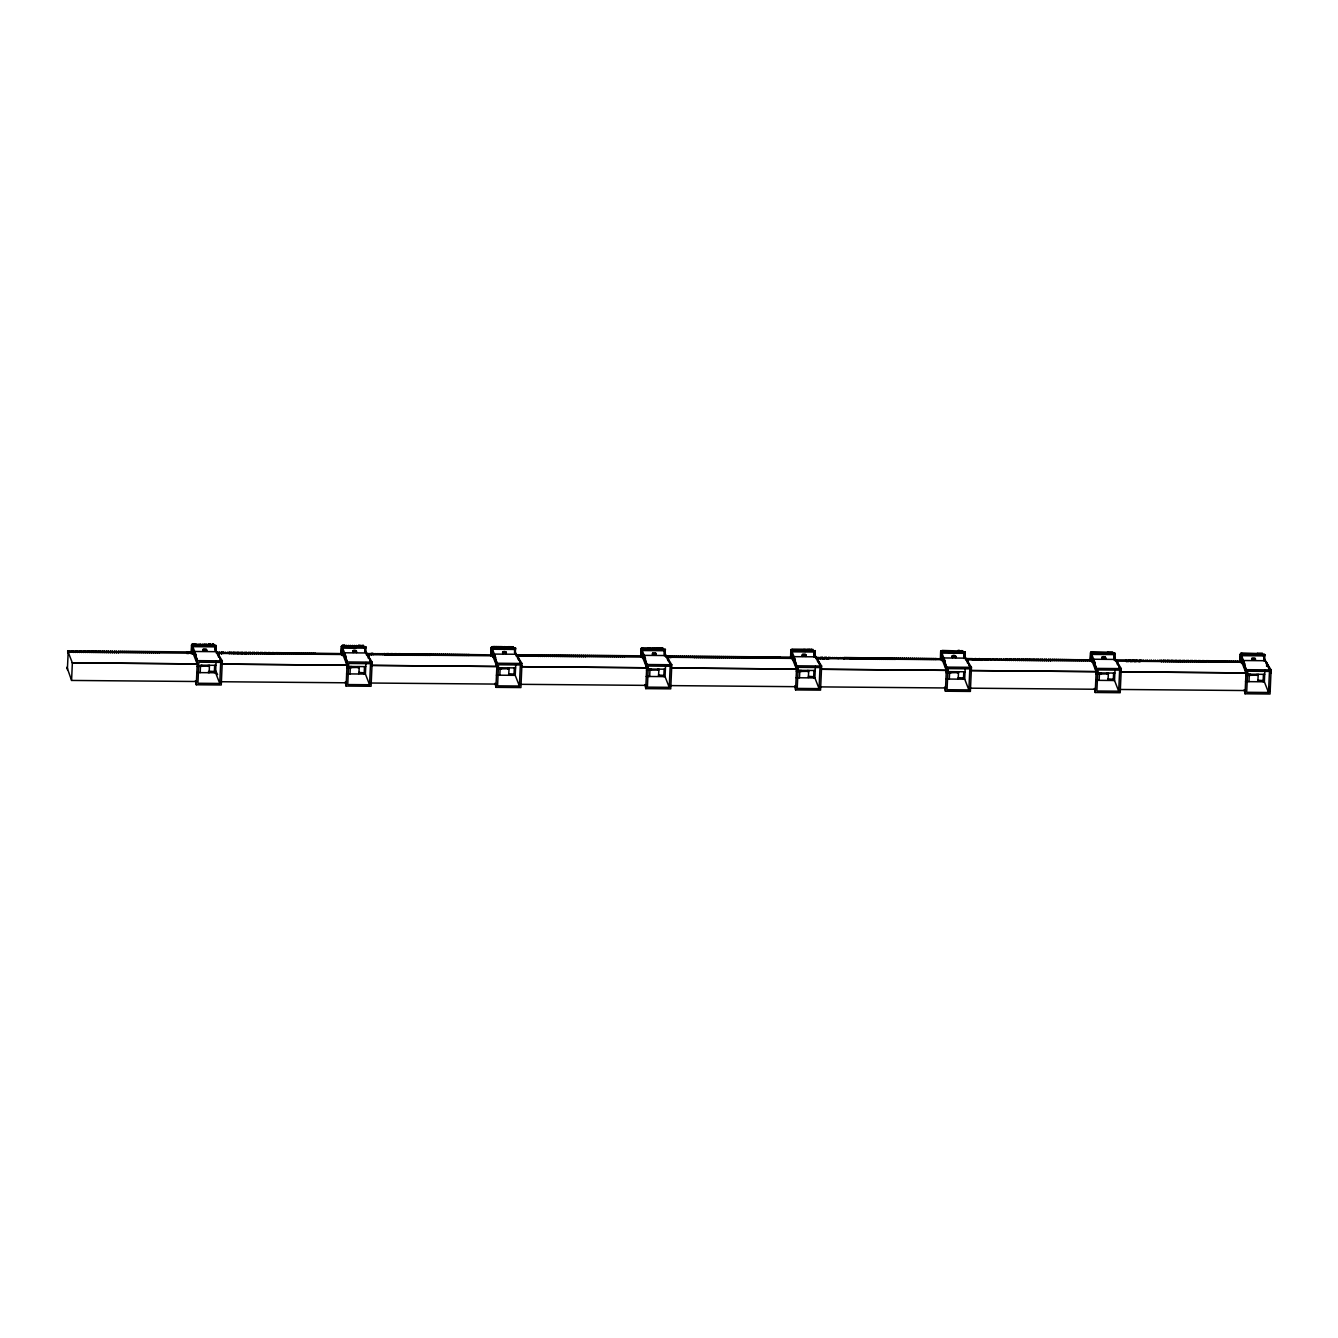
<?xml version="1.0" encoding="UTF-8"?>
<svg xmlns="http://www.w3.org/2000/svg" width="1338" height="1338" viewBox="0 0 1338 1338"><rect width="100%" height="100%" fill="white"/><g stroke="black" fill="none" stroke-linecap="round" stroke-linejoin="round"><path stroke-width="1.5" d="M963.477 679.186L963.511 677.998L958.209 677.613M68.104 653.312L67.669 650.853L69.76 651.221L69.71 652.426L67.736 651.021M67.385 669.686L68.171 652.091M69.626 650.87L69.71 652.426M71.583 650.887C70.345 654.215 73.824 648.027 73.607 652.459M196.435 681.51L71.583 680.44L72.352 662.845L67.669 650.853M73.473 652.108L73.523 650.904M75.43 652.124L75.48 650.92L77.437 650.937L77.52 652.492M75.564 652.476L75.48 650.92M77.37 652.141L77.437 650.937M79.327 652.158L79.377 650.954L81.334 650.97L81.417 652.526M79.46 652.509L79.377 650.954M81.284 652.175L81.334 650.97M83.224 652.191L83.29 650.987L85.231 651.004L85.314 652.559M83.374 652.543L83.29 650.987M85.18 652.208L85.231 651.004M87.137 652.225L87.187 651.021L89.144 651.037L89.228 652.593M87.271 652.576L87.187 651.021M89.077 652.242L89.144 651.037M91.034 652.258L91.084 651.054L93.041 651.071L93.125 652.643M91.168 652.626L91.084 651.054M92.991 652.275L93.041 651.071M94.931 652.292L94.998 651.088L96.938 651.104L97.022 652.676M95.082 652.66L94.998 651.088M96.888 652.308L96.938 651.104M98.845 652.325L98.895 651.121L100.852 651.138L100.935 652.71M98.979 652.693L98.895 651.121M100.785 652.342L100.852 651.138M102.742 652.359L102.792 651.154L104.749 651.171L104.832 652.743M102.875 652.727L102.792 651.154M104.699 652.375L104.749 651.171M106.639 652.392L106.689 651.188L108.646 651.205L108.729 652.777M106.789 652.76L106.689 651.188M108.595 652.426L108.646 651.205M110.552 652.442L110.602 651.221L112.543 651.255L112.643 652.81M110.686 652.793L110.602 651.221M112.492 652.459L112.543 651.255M114.449 652.476L114.499 651.271L116.456 651.288L116.54 652.844M114.583 652.827L114.499 651.271M116.406 652.492L116.456 651.288M118.346 652.509L118.396 651.305L190.598 651.941L190.682 653.513L194.211 653.546L194.261 652.342L190.732 652.308M118.497 652.86L118.396 651.305M120.303 652.526L120.353 651.322M122.26 652.543L122.31 651.338M124.2 652.559L124.25 651.355M126.157 652.576L126.207 651.372M128.113 652.593L128.164 651.389M130.054 652.61L130.104 651.405M132.01 652.626L132.061 651.422M133.967 652.643L134.017 651.439M135.907 652.66L135.958 651.455M137.864 652.676L137.914 651.472M139.821 652.693L139.871 651.489M141.761 652.71L141.811 651.506M143.718 652.727L143.768 651.522M145.658 652.743L145.725 651.539M147.615 652.76L147.665 651.556M149.572 652.777L149.622 651.573M151.512 652.81L151.579 651.589M153.469 652.827L153.519 651.606M155.425 652.844L155.476 651.639M157.366 652.86L157.432 651.656M159.322 652.877L159.373 651.673M188.641 651.924L188.725 653.496L186.785 653.479L186.701 651.907M191.267 653.279L191.501 645.167L215.819 645.401L215.702 650.92M194.963 643.996C194.863 647.542 195.9 642.273 193.007 643.979L193.09 645.552L193.157 644.347L191.886 644.331L191.535 652.325M191.836 651.857L192.103 645.485M191.903 652.894L192.154 647.14M192.254 653.78L192.622 645.518M192.455 654.315L192.856 645.451M72.352 662.845L197.204 663.916L194.679 651.489L216.505 651.69L222.325 660.872L221.255 684.989L196.285 684.772L195.448 680.691M196.92 644.013C195.766 645.083 200.182 645.117 198.86 644.03M196.285 684.772L197.355 660.654L194.679 651.489M200.817 644.063C199.663 645.117 204.078 645.15 202.757 644.08M200.198 672.629L200.516 665.187L215.92 665.337M201.72 666.408L201.77 665.203M203.092 649.298L203.343 651.271C201.068 647.993 208.092 648.144 206.57 651.288L206.32 649.331M204.714 644.096C203.476 647.425 206.972 641.236 206.754 645.669M206.805 644.464L208.761 644.481L208.711 645.685L208.611 644.13C211.504 642.424 210.451 647.709 210.551 644.147M208.176 666.475L208.226 665.27M209.481 665.27L209.146 672.713L207.908 672.362M212.324 644.163C212.625 647.542 211.555 643.143 213.578 644.163L214.063 645.418M213.495 646.037L213.578 644.163M214.866 650.268L215.167 645.986M214.665 665.321L214.331 672.746L214.381 671.542L209.079 671.158M215.619 650.151L215.819 645.401M219.75 683.45L220.686 662.377L198.86 662.193L197.924 683.266L219.75 683.45L215.585 672.763L216.087 661.189M216.505 651.69L216.438 653.379L344.435 654.516L347.027 665.203L222.175 664.133L217.492 652.141L219.583 652.509L219.532 653.713L217.576 652.308M217.492 652.141L217.442 653.345L219.532 653.713M219.399 653.362L219.449 652.158M221.406 652.175L221.489 653.73L221.406 652.175C224.282 650.452 223.245 655.737 223.346 652.191M225.302 652.208C224.165 653.262 228.581 653.295 227.259 652.225M229.149 653.446L229.199 652.242L231.156 652.258L231.24 653.814M229.3 653.797L229.199 652.242M231.106 653.462L231.156 652.258M233.113 652.275L233.063 653.479L235.003 653.496L235.053 652.292L233.113 652.275L233.197 653.83M235.154 653.847L235.053 652.292M237.01 652.308L236.96 653.513L238.917 653.529L238.967 652.325L237.01 652.308L237.094 653.881M239.05 653.897L238.967 652.325M240.907 652.342L240.857 653.546L242.814 653.563L242.864 652.359L240.907 652.342L241.007 653.914M242.947 653.931L242.864 652.359M244.821 652.375L244.77 653.58L246.71 653.596L246.761 652.392L244.821 652.375L244.904 653.947M246.861 653.964L246.761 652.392M248.667 653.613L248.717 652.409L250.674 652.426L250.758 653.998M248.801 653.981L248.717 652.409M250.624 653.63L250.674 652.426M252.564 653.646L252.614 652.442L254.571 652.459L254.655 654.031M252.715 654.014L252.614 652.442M254.521 653.68L254.571 652.459M256.461 653.697L256.528 652.492L258.468 652.509L258.569 654.065M256.612 654.048L256.528 652.492M258.418 653.713L258.468 652.509M260.375 653.73L260.425 652.526L262.382 652.543L262.465 654.098M260.509 654.081L260.425 652.526M262.315 653.747L262.382 652.543M264.272 653.764L264.322 652.559L266.279 652.576L266.362 654.131M264.406 654.115L264.322 652.559M266.229 653.78L266.279 652.576M268.169 653.797L268.236 652.593L270.176 652.61L270.259 654.165M268.319 654.148L268.236 652.593M270.125 653.814L270.176 652.61M272.082 653.83L272.132 652.626L274.089 652.643L274.173 654.198M272.216 654.182L272.132 652.626M274.022 653.847L274.089 652.643M275.979 653.864L276.029 652.66L344.083 653.63L347.211 661.658M277.936 653.881L277.986 652.676M279.876 653.897L279.943 652.693M281.833 653.914L281.883 652.71M283.79 653.931L283.84 652.727M285.73 653.947L285.797 652.743M287.687 653.964L287.737 652.76M289.644 653.981L289.694 652.777M291.584 653.998L291.651 652.793M293.54 654.014L293.591 652.81M295.497 654.031L295.547 652.827M297.437 654.065L297.504 652.844M299.394 654.081L299.444 652.86M301.351 654.098L301.401 652.894M303.291 654.115L303.341 652.911M305.248 654.131L305.298 652.927M307.205 654.148L307.255 652.944M309.145 654.165L309.195 652.961M311.102 654.182L311.152 652.977M313.059 654.198L313.109 652.994M314.999 654.215L315.049 653.011M340.973 654.299L341.324 646.471L365.642 646.689L365.525 652.208M341.09 654.566L341.725 645.618L342.98 645.635L342.929 646.839L342.829 645.267C345.722 643.561 344.686 648.83 344.786 645.284M341.658 653.145L341.943 646.772M341.725 654.182L341.976 648.428M342.076 655.068L342.444 646.806M342.294 655.62L342.679 646.739M344.083 653.63L344.033 654.834L342.461 654.817L342.511 653.613L347.027 665.203L222.158 664.083M344.435 654.516L344.518 652.793L366.344 652.977L372.148 662.176L371.078 686.277L346.107 686.06L345.271 681.995M346.743 645.317C345.589 646.371 350.004 646.405 348.683 645.334M346.107 686.06L347.178 661.942L344.518 652.793M350.64 645.351C349.502 646.405 353.918 646.438 352.596 645.368M350.021 673.917L350.339 666.475M351.543 667.695L351.593 666.491M352.914 650.586L353.165 652.559C350.891 649.281 357.915 649.432 356.393 652.576L356.142 650.619M354.537 645.384C353.399 646.438 357.815 646.471 356.493 645.401M356.627 645.752L358.584 645.769L358.534 646.973L358.45 645.418C361.327 643.712 360.273 648.997 360.39 645.434M357.999 667.762L358.049 666.558M359.303 666.558L358.852 673.666M363.886 646.706L363.401 645.451L362.146 645.451L362.096 646.655M363.317 647.324L363.401 645.451M364.689 651.556L365.006 647.274M364.488 666.608L364.153 674.034L364.22 672.83L358.902 672.445M365.441 651.439L365.642 646.689M369.572 684.738L370.509 663.681L348.683 663.481L347.746 684.554L369.572 684.738L365.408 674.051L365.926 662.477M366.344 652.977L366.261 654.667L494.257 655.804L496.85 666.491L371.997 665.421L367.331 653.429L369.422 653.797L369.372 655.001L367.398 653.596M367.264 654.633L367.331 653.429M369.271 653.446L369.372 655.001M373.185 653.479C373.068 657.025 374.105 651.74 371.228 653.462L371.312 655.018M375.125 653.496C373.988 654.55 378.403 654.6 377.082 653.513M379.039 653.529C377.885 654.583 382.3 654.633 380.979 653.546M382.936 653.563C381.698 656.908 385.193 650.72 384.976 655.152M384.826 654.784L384.892 653.58M386.782 654.8L386.833 653.596L388.789 653.613L388.873 655.185M386.916 655.168L386.833 653.596M388.739 654.817L388.789 653.613M390.679 654.834L390.746 653.63L392.686 653.646L392.77 655.219M390.83 655.202L390.746 653.63M392.636 654.851L392.686 653.646M394.593 654.867L394.643 653.663L396.6 653.68L396.684 655.252M394.727 655.235L394.643 653.663M396.533 654.884L396.6 653.68M398.49 654.901L398.54 653.697L400.497 653.713L400.58 655.286M398.624 655.269L398.54 653.697M400.447 654.934L400.497 653.713M402.387 654.951L402.454 653.747L404.394 653.764L404.477 655.319M402.537 655.302L402.454 653.747M404.344 654.968L404.394 653.764M406.3 654.984L406.351 653.78L408.307 653.797L408.391 655.352M406.434 655.336L406.351 653.78M408.241 655.001L408.307 653.797M410.197 655.018L410.248 653.814L412.204 653.83L412.288 655.386M410.331 655.369L410.248 653.814M412.154 655.035L412.204 653.83M414.094 655.051L414.144 653.847L416.101 653.864L416.185 655.419M414.245 655.403L414.144 653.847M416.051 655.068L416.101 653.864M418.008 655.085L418.058 653.881L419.998 653.897L420.099 655.453M418.142 655.436L418.058 653.881M419.948 655.102L419.998 653.897M421.905 655.118L421.955 653.914L423.912 653.931L423.995 655.486M422.039 655.469L421.955 653.914M423.862 655.135L423.912 653.931M425.802 655.152L425.852 653.947L427.809 653.964L427.892 655.536M425.952 655.52L425.852 653.947M427.759 655.168L427.809 653.964M429.715 655.185L429.766 653.981L493.906 654.918L497.034 662.946M429.849 655.553L429.766 653.981M431.656 655.202L431.706 653.998M433.612 655.219L433.663 654.014M435.569 655.235L435.619 654.031M437.509 655.252L437.559 654.048M439.466 655.269L439.516 654.065M441.423 655.286L441.473 654.081M443.363 655.319L443.413 654.098M445.32 655.336L445.37 654.115M447.277 655.352L447.327 654.148M449.217 655.369L449.267 654.165M451.174 655.386L451.224 654.182M453.114 655.403L453.181 654.198M455.071 655.419L455.121 654.215M457.027 655.436L457.078 654.232M458.967 655.453L459.034 654.249M460.924 655.469L460.974 654.265M462.881 655.486L462.931 654.282M464.821 655.503L464.888 654.299M466.778 655.52L466.828 654.315M468.735 655.536L468.785 654.332M490.812 655.587L491.146 647.759L515.582 648.244L491.146 647.759M490.912 655.854L491.464 647.759M491.381 654.165L491.548 646.906L492.802 646.923M491.548 655.469L491.765 648.06L515.448 648.579M491.983 654.449L492.267 648.094M492.2 654.984L492.501 648.027M493.906 654.918L494.207 657.008L492.635 657.008M494.207 657.008L494.341 654.081L516.167 654.265L521.971 663.464L520.917 687.565L495.93 687.347L495.093 683.283M493.153 647.809L492.668 646.572L494.608 646.589L494.558 647.793M502.369 647.86L502.419 646.655L496.565 646.605L496.515 647.809M495.93 687.347L497 663.23L494.341 654.081M498.522 646.622L498.455 647.826M500.462 646.639L500.412 647.843M499.843 675.205L500.161 667.779M501.365 668.983L501.416 667.779M502.737 651.874L502.988 653.847C500.713 650.569 507.738 650.72 506.216 653.864L505.981 651.907M508.407 647.057L504.359 646.672L504.309 647.876M506.316 646.689L506.266 647.893M508.273 646.706C506.951 648.779 511.568 648.83 510.213 646.722L508.273 646.706L508.758 647.96M507.821 669.05L507.888 667.846M509.126 667.846L508.674 674.954M513.725 648.01L513.223 646.756L511.969 646.739L511.919 647.943M513.156 648.612L513.223 646.756M514.511 652.844L514.829 648.562M514.31 667.896L513.976 675.322L514.043 674.118L508.724 673.733M515.347 653.496L515.481 647.977M519.412 686.026L520.331 664.969L498.505 664.769L497.585 685.842L519.412 686.026L515.23 675.339L515.749 663.765M516.167 654.265L516.083 655.955L644.08 657.092L646.689 667.779L521.837 666.709L517.154 654.717L640.066 655.821L643.729 656.205L646.873 664.233M517.104 655.921L517.154 654.717M517.221 654.901L519.194 656.289L519.094 654.734M521.051 654.75L521.134 656.306M523.007 654.767L522.957 655.971M524.948 654.784L524.897 655.988M526.904 654.8L526.854 656.005M528.861 654.817L528.811 656.021M530.801 654.834L530.751 656.038M532.758 654.851L532.708 656.055M534.715 654.867L534.665 656.072M536.655 654.884L536.605 656.088M538.696 656.473L538.612 654.901M540.652 656.49L540.569 654.918M542.609 656.506L542.509 654.934M544.549 656.523L544.466 654.951M546.506 656.54L546.422 654.968M548.463 656.557L548.363 655.001M550.403 656.573L550.319 655.018M552.36 656.59L552.276 655.035M554.317 656.607L554.216 655.051M556.257 656.624L556.173 655.068M558.214 656.64L558.13 655.085M560.17 656.657L560.07 655.102M562.111 656.674L562.027 655.118M564.067 656.69L563.984 655.135M566.007 656.707L565.924 655.152M567.964 656.724L567.881 655.168M569.921 656.757L569.837 655.185M571.861 656.774L571.778 655.202M573.818 656.791L573.734 655.219M575.775 656.807L575.691 655.235M577.715 656.824L577.631 655.252M579.672 656.841L579.588 655.269M581.629 656.858L581.545 655.286M583.569 656.874L583.485 655.302M585.526 656.891L585.442 655.319M587.332 656.54L587.399 655.336M589.289 656.573L589.339 655.352M591.245 656.59L591.296 655.386M593.186 656.607L593.252 655.403M595.142 656.624L595.193 655.419M597.099 656.64L597.149 655.436M599.039 656.657L599.106 655.453M600.996 656.674L601.046 655.469M602.953 656.69L603.003 655.486M604.893 656.707L604.943 655.503M606.85 656.724L606.9 655.52M608.807 656.741L608.857 655.536M610.747 656.757L610.797 655.553M612.704 656.774L612.754 655.57M614.66 656.791L614.711 655.587M616.601 656.807L616.651 655.603M618.557 656.824L618.608 655.62M620.514 656.841L620.564 655.637M622.454 656.858L622.505 655.653M624.411 656.874L624.461 655.67M640.735 657.142L640.969 649.047L665.404 649.532L640.969 649.047M641.203 655.453L641.37 648.194L642.625 648.211M641.387 656.757L641.588 649.348M642.023 656.272L642.324 649.331M643.729 656.205L644.03 658.313L642.457 658.296M644.03 658.313L644.163 655.369L665.99 655.553L671.793 664.752L670.739 688.853L645.769 688.635L644.916 684.571M645.769 688.635L646.823 664.518L644.163 655.369M642.976 649.114L642.491 647.86L648.345 647.91L648.294 649.114M652.325 649.499L652.242 647.943L650.285 647.927L650.235 649.131M649.666 676.493L650 669.067M651.188 670.271L651.238 669.067M652.576 653.161L652.81 655.135C650.536 651.857 657.56 652.007 656.038 655.168L655.804 653.195M658.229 648.345L654.198 647.96L654.131 649.164M656.138 647.977L656.088 649.181M658.095 647.993C656.774 650.067 661.39 650.117 660.035 648.01L658.095 647.993L658.58 649.248M657.66 670.338L657.711 669.134M658.948 669.134L658.497 676.242M661.725 649.9L661.792 648.027L663.548 649.298M661.792 648.027L661.741 649.248M662.979 649.9L663.063 648.044M664.35 654.131L664.551 649.582L641.27 649.348M664.384 655.938L664.551 649.582M664.133 669.184L663.815 676.627L663.865 675.406L658.547 675.038M665.17 654.784L665.304 649.264M669.234 687.331L670.154 666.257L648.328 666.056L647.408 687.13L669.234 687.331L665.053 676.627L665.571 665.053M665.99 655.553L665.906 657.242L793.902 658.396L796.511 669.067L671.659 667.996L666.976 656.005L789.905 657.109L793.568 657.493L798.084 669.084M666.926 657.209L666.976 656.005M670.873 656.038L670.974 657.594L669.017 657.577L668.933 656.021M672.83 656.055L672.78 657.259M674.787 656.072L674.72 657.276M676.727 656.088L676.677 657.293M678.684 656.105L678.634 657.309M680.641 656.122L680.574 657.326M682.581 656.138L682.531 657.343M684.538 656.155L684.487 657.359M686.494 656.172L686.427 657.376M688.434 656.189L688.384 657.393M690.391 656.205L690.341 657.426M692.348 656.222L692.281 657.443M694.372 657.811L694.288 656.256M696.329 657.828L696.245 656.272M698.285 657.844L698.202 656.289M700.226 657.861L700.142 656.306M702.182 657.878L702.099 656.322M704.139 657.895L704.056 656.339M706.079 657.911L705.996 656.356M708.036 657.928L707.953 656.373M709.993 657.945L709.909 656.389M711.933 657.962L711.849 656.406M713.89 657.978L713.806 656.423M715.847 658.012L715.746 656.44M717.787 658.028L717.703 656.456M719.744 658.045L719.66 656.473M721.7 658.062L721.6 656.49M723.641 658.079L723.557 656.506M725.597 658.095L725.514 656.523M727.554 658.112L727.454 656.54M729.494 658.129L729.411 656.557M731.451 658.145L731.368 656.573M733.408 658.162L733.308 656.59M735.348 658.179L735.264 656.607M737.305 658.196L737.221 656.64M739.262 658.212L739.161 656.657M741.068 657.878L741.118 656.674M743.025 657.895L743.075 656.69M744.965 657.911L745.015 656.707M746.922 657.928L746.972 656.724M748.879 657.945L748.929 656.741M750.819 657.962L750.869 656.757M752.776 657.978L752.826 656.774M754.716 657.995L754.783 656.791M756.672 658.012L756.723 656.807M758.629 658.028L758.679 656.824M760.569 658.045L760.636 656.841M762.526 658.062L762.576 656.858M764.483 658.079L764.533 656.874M766.423 658.095L766.49 656.891M768.38 658.112L768.43 656.908M770.337 658.129L770.387 656.925M772.277 658.145L772.344 656.941M774.234 658.162L774.284 656.958M776.191 658.179L776.241 656.975M778.131 658.212L778.198 656.991M780.087 658.229L780.138 657.025M790.557 658.43L790.808 650.335L815.227 650.82L790.808 650.335M792.447 649.499L791.193 649.482L790.942 651.522M791.21 658.045L791.41 650.636M791.644 657.025L791.812 653.195M805.777 651.405L791.912 650.686M792.163 650.619L791.845 657.56L796.511 669.067L671.643 667.946L667.478 657.259M793.568 657.493L793.852 659.601L792.28 659.584M793.852 659.601L793.986 656.657L815.812 656.841L821.616 666.04L820.562 690.14L795.592 689.923L794.739 685.859M795.592 689.923L796.645 665.806L793.986 656.657M799.488 677.781L799.823 670.355M801.01 671.576L801.061 670.355M802.148 650.786L802.064 649.231L792.313 649.147L792.798 650.402M802.399 654.449L802.633 656.423C800.358 653.145 807.383 653.295 805.877 656.456L805.627 654.483M808.068 649.649L804.021 649.248L803.971 650.452M805.978 649.264L805.911 650.469M807.918 649.281C806.597 651.355 811.213 651.405 809.858 649.298L807.918 649.281L808.403 650.536M807.483 671.626L807.533 670.422M808.788 670.438L808.319 677.53M811.547 651.188L811.631 649.315L813.37 650.586M811.631 649.315L811.564 650.536M812.802 651.188L812.885 649.331M814.173 655.419L814.374 650.887L814.206 657.226M813.956 670.472L813.638 677.914L813.688 676.694L808.369 676.326M814.993 656.072L815.126 650.552M819.057 688.618L819.977 667.545L798.15 667.344L797.231 688.418L819.057 688.618L814.892 677.914L815.394 666.341M815.812 656.841L815.745 658.547L943.742 659.684L946.334 670.355L821.482 669.284L816.799 657.293L820.796 658.898C819.642 656.607 823.807 656.657 822.736 658.915L824.693 658.932C823.539 656.657 827.704 656.69 826.65 658.948L828.59 658.965C828.289 654.516 831.851 660.771 830.463 657.41M816.749 658.497L816.799 657.293M818.756 657.309L818.839 658.881M820.712 657.326L820.796 658.898M822.653 657.343L822.736 658.915M824.609 657.359L824.693 658.932M826.55 657.376L826.65 658.948M828.506 657.393L828.59 658.965M832.403 657.426C831.266 658.497 835.681 658.53 834.36 657.443M836.317 657.46C834.929 660.169 839.143 655.653 838.207 658.697M840.214 657.51C839.077 658.564 843.492 658.597 842.171 657.527M844.111 657.543L844.211 659.099L844.111 657.543L943.39 658.781L947.906 670.371M846.068 657.56L846.017 658.764M848.024 657.577L847.974 658.781M850.065 659.149L849.965 657.594M852.005 659.166L851.921 657.61M853.962 659.182L853.878 657.627M855.919 659.199L855.818 657.644M857.859 659.216L857.775 657.66M859.816 659.233L859.732 657.677M861.772 659.266L861.672 657.694M863.712 659.283L863.629 657.711M865.669 659.299L865.586 657.727M867.609 659.316L867.526 657.744M869.566 659.333L869.483 657.761M871.523 659.35L871.439 657.778M873.463 659.366L873.38 657.794M875.42 659.383L875.336 657.811M877.377 659.4L877.293 657.828M879.317 659.417L879.233 657.844M881.274 659.433L881.19 657.861M883.231 659.45L883.147 657.895M885.171 659.467L885.087 657.911M887.127 659.483L887.044 657.928M889.084 659.5L889.001 657.945M891.024 659.517L890.941 657.962M892.981 659.534L892.898 657.978M894.938 659.55L894.854 657.995M896.744 659.216L896.795 658.012M898.701 659.233L898.751 658.028M900.641 659.249L900.708 658.045M902.598 659.266L902.648 658.062M904.555 659.283L904.605 658.079M906.495 659.299L906.545 658.095M908.452 659.316L908.502 658.112M910.409 659.333L910.459 658.129M912.349 659.35L912.399 658.145M914.306 659.366L914.356 658.162M916.262 659.383L916.313 658.179M918.203 659.4L918.253 658.196M920.159 659.417L920.21 658.212M922.116 659.433L922.166 658.229M924.056 659.467L924.106 658.246M926.013 659.483L926.063 658.279M927.97 659.5L928.02 658.296M929.91 659.517L929.96 658.313M931.867 659.534L931.917 658.329M933.824 659.55L933.874 658.346M935.764 659.567L935.814 658.363M940.38 659.718L940.631 651.623L964.949 651.84L964.832 657.359M940.664 658.764L941.015 650.786L942.27 650.786M940.965 658.313L941.233 651.924M941.032 659.333L941.283 653.596M941.467 658.313L941.634 654.483M955.6 652.693L941.751 651.974M941.668 658.848L941.985 651.907M942.169 659.667L942.103 660.872L943.675 660.888L943.808 657.945L965.635 658.145L971.455 667.327L970.385 691.428L945.414 691.211L944.578 687.147M943.39 658.781L943.675 660.888M945.414 691.211L946.468 667.11L943.808 657.945M949.311 679.068L949.645 671.643M950.833 672.863L950.9 671.659M952.221 655.737L952.455 657.711C950.197 654.433 957.222 654.583 955.7 657.744L955.449 655.771M957.306 672.914L957.356 671.709M958.61 671.726L958.142 678.818M959.68 650.586C959.563 654.148 960.634 648.863 957.74 650.569L958.242 651.823M961.37 652.476L961.453 650.603L963.193 651.874M961.453 650.603L961.403 651.823M962.624 652.492L962.708 650.619M963.996 656.707L964.196 652.175L964.029 658.513M963.46 679.202L963.795 671.76M964.748 656.607L964.949 651.84M968.879 689.906L969.816 668.833L947.99 668.632L947.053 689.706L968.879 689.906L964.715 679.202L965.216 667.629M965.635 658.145L965.568 659.835L1093.564 660.972L1096.157 671.643L971.304 670.589L966.621 658.58L972.475 658.631L972.575 660.203L974.516 660.219C973.362 657.945 977.543 657.978 976.472 660.236L978.413 660.253C977.275 657.978 981.44 658.012 980.369 660.27L982.326 660.286C982.025 655.854 985.588 662.109 984.183 658.748M966.571 659.785L966.621 658.58M972.475 658.631L972.575 660.203M974.432 658.647L974.516 660.219M976.389 658.664L976.472 660.236M978.329 658.681L978.413 660.253M980.286 658.697L980.369 660.27M982.243 658.714L982.326 660.286M986.139 658.764C984.902 662.093 988.397 655.904 988.18 660.336M990.036 658.798C988.899 659.851 993.314 659.885 991.993 658.814M993.95 658.831C992.796 659.885 997.211 659.918 995.89 658.848M997.847 658.865C996.71 659.918 1001.108 659.952 999.804 658.881M1001.744 658.898C1000.607 659.952 1005.022 660.002 1003.701 658.915M1005.591 660.136L1005.658 658.932L1007.598 658.948L1007.681 660.52M1005.741 660.487L1005.658 658.932M1007.547 660.152L1007.598 658.948M1009.504 660.169L1009.554 658.965L1011.511 658.982L1011.595 660.554M1009.638 660.537L1009.554 658.965M1011.444 660.186L1011.511 658.982M1013.401 660.203L1013.451 658.998L1015.408 659.015L1015.492 660.587M1013.535 660.571L1013.451 658.998M1015.358 660.219L1015.408 659.015M1017.298 660.236L1017.348 659.032L1019.305 659.049L1019.389 660.621M1017.449 660.604L1017.348 659.032M1019.255 660.253L1019.305 659.049M1021.212 660.27L1021.262 659.065L1023.202 659.082L1023.302 660.654M1021.346 660.638L1021.262 659.065M1023.152 660.286L1023.202 659.082M1025.109 660.32L1025.159 659.099L1027.116 659.116L1027.199 660.688M1025.243 660.671L1025.159 659.099M1027.066 660.336L1027.116 659.116M1029.006 660.353L1029.056 659.149L1031.013 659.166L1031.096 660.721M1029.156 660.704L1029.056 659.149M1030.962 660.37L1031.013 659.166M1032.919 660.387L1032.969 659.182L1034.91 659.199L1035.01 660.755M1033.053 660.738L1032.969 659.182M1034.859 660.403L1034.91 659.199M1036.816 660.42L1036.866 659.216L1038.823 659.233L1038.907 660.788M1036.95 660.771L1036.866 659.216M1038.773 660.437L1038.823 659.233M1040.713 660.454L1040.763 659.249L1042.72 659.266L1042.804 660.821M1040.864 660.805L1040.763 659.249M1042.67 660.47L1042.72 659.266M1044.627 660.487L1044.677 659.283L1046.617 659.299L1046.717 660.855M1044.761 660.838L1044.677 659.283M1046.567 660.504L1046.617 659.299M1048.524 660.52L1048.574 659.316L1050.531 659.333L1050.614 660.905M1048.658 660.872L1048.574 659.316M1050.481 660.537L1050.531 659.333M1052.421 660.554L1052.471 659.35L1093.213 660.069L1097.729 671.659M1054.377 660.571L1054.428 659.366M1056.318 660.587L1056.384 659.383M1058.274 660.604L1058.325 659.4M1060.231 660.621L1060.281 659.417M1062.171 660.638L1062.238 659.433M1064.128 660.654L1064.178 659.45M1066.085 660.671L1066.135 659.467M1068.025 660.704L1068.092 659.483M1069.982 660.721L1070.032 659.5M1071.939 660.738L1071.989 659.534M1073.879 660.755L1073.946 659.55M1075.836 660.771L1075.886 659.567M1077.792 660.788L1077.843 659.584M1079.733 660.805L1079.799 659.601M1081.689 660.821L1081.74 659.617M1083.646 660.838L1083.696 659.634M1085.586 660.855L1085.653 659.651M1087.543 660.872L1087.593 659.667M1089.5 660.888L1089.55 659.684M1090.219 661.005L1090.453 652.911L1114.771 653.128L1114.654 658.647M967.123 659.835L971.304 670.539L1096.157 671.643L1091.641 660.052L1090.353 659.701L1090.838 652.074L1092.109 652.074M1090.788 659.601L1091.055 653.212M1090.855 660.621L1091.106 654.884M1091.29 659.601L1091.457 655.771M1105.439 653.981L1091.574 653.262M1091.507 660.136L1091.808 653.195M1091.992 660.955L1091.942 662.159L1093.514 662.176L1093.631 659.233L1115.457 659.433L1121.277 668.615L1120.207 692.733L1095.237 692.499L1094.4 688.434M1092.393 654.182L1091.959 651.723L1107.713 652.225M1093.213 660.069L1093.514 662.176M1095.237 692.499L1096.307 668.398L1093.631 659.233M1099.15 680.356L1099.468 672.93M1100.672 674.151L1100.722 672.947M1102.044 657.025L1102.295 658.998C1100.02 655.72 1107.044 655.871 1105.523 659.032L1105.272 657.058M1107.128 674.201L1107.178 672.997M1108.433 673.014L1107.981 680.105M1113.852 659.801L1114.119 653.73M1113.617 673.064L1113.283 680.49L1113.333 679.286L1108.031 678.901M1114.47 659.969L1114.771 653.128M1118.702 691.194L1119.638 670.121L1097.812 669.92L1096.876 690.993L1118.702 691.194L1114.537 680.507L1115.039 668.916M1115.457 659.433L1115.39 661.123L1243.387 662.26L1245.979 672.93L1121.127 671.877L1116.461 659.868L1126.211 659.952L1126.295 661.524L1128.252 661.541C1127.098 659.266 1131.262 659.299 1130.192 661.557L1132.149 661.574C1130.995 659.299 1135.159 659.333 1134.106 661.591L1136.046 661.608C1134.892 659.333 1139.073 659.366 1138.002 661.624L1139.959 661.641C1139.658 657.209 1143.221 663.464 1141.816 660.102M1116.394 661.072L1116.461 659.868M1126.211 659.952L1126.295 661.524M1128.151 659.969L1128.252 661.541M1130.108 660.002L1130.192 661.557M1132.065 660.019L1132.149 661.574M1134.005 660.035L1134.106 661.591M1135.962 660.052L1136.046 661.608M1139.859 660.086L1139.959 661.641M1143.773 660.119C1142.619 661.173 1147.034 661.206 1145.713 660.136M1147.67 660.152C1146.532 661.206 1150.948 661.256 1149.626 660.169M1151.566 660.186C1150.429 661.24 1154.845 661.29 1153.523 660.203M1155.48 660.219C1154.326 661.273 1158.741 661.323 1157.42 660.236M1159.377 660.253C1158.139 663.598 1161.635 657.41 1161.417 661.842M1161.284 661.474L1161.334 660.27M1163.224 661.49L1163.274 660.286L1165.231 660.303L1165.314 661.875M1163.374 661.858L1163.274 660.286M1165.181 661.507L1165.231 660.303M1167.121 661.524L1167.188 660.32L1169.128 660.336L1169.228 661.909M1167.271 661.892L1167.188 660.32M1169.078 661.541L1169.128 660.336M1171.034 661.574L1171.085 660.353L1173.041 660.37L1173.125 661.942M1171.168 661.925L1171.085 660.353M1172.974 661.591L1173.041 660.37M1174.931 661.608L1174.981 660.403L1176.938 660.42L1177.022 661.976M1175.065 661.959L1174.981 660.403M1176.888 661.624L1176.938 660.42M1178.828 661.641L1178.895 660.437L1180.835 660.454L1180.919 662.009M1178.979 661.992L1178.895 660.437M1180.785 661.658L1180.835 660.454M1182.742 661.674L1182.792 660.47L1184.749 660.487L1184.832 662.042M1182.876 662.026L1182.792 660.47M1184.682 661.691L1184.749 660.487M1186.639 661.708L1186.689 660.504L1188.646 660.52L1188.729 662.076M1186.773 662.059L1186.689 660.504M1188.596 661.725L1188.646 660.52M1190.536 661.741L1190.603 660.537L1192.543 660.554L1192.626 662.109M1190.686 662.093L1190.603 660.537M1192.493 661.758L1192.543 660.554M1194.449 661.775L1194.5 660.571L1196.456 660.587L1196.54 662.159M1194.583 662.126L1194.5 660.571M1196.389 661.792L1196.456 660.587M1198.346 661.808L1198.396 660.604L1200.353 660.621L1200.437 662.193M1198.48 662.176L1198.396 660.604M1200.303 661.825L1200.353 660.621M1202.243 661.842L1202.31 660.638L1204.25 660.654L1204.334 662.226M1202.394 662.21L1202.31 660.638M1204.2 661.858L1204.25 660.654M1206.157 661.875L1206.207 660.671L1243.035 661.357L1247.551 672.947M1206.291 662.243L1206.207 660.671M1208.097 661.892L1208.164 660.688M1210.054 661.909L1210.104 660.704M1212.011 661.925L1212.061 660.721M1213.951 661.959L1214.001 660.738M1215.908 661.976L1215.958 660.755M1217.864 661.992L1217.915 660.788M1219.804 662.009L1219.855 660.805M1221.761 662.026L1221.811 660.821M1223.718 662.042L1223.768 660.838M1225.658 662.059L1225.708 660.855M1227.615 662.076L1227.665 660.872M1229.572 662.093L1229.622 660.888M1231.512 662.109L1231.562 660.905M1233.469 662.126L1233.519 660.922M1235.426 662.143L1235.476 660.939M1237.366 662.159L1237.416 660.955M1239.322 662.176L1239.373 660.972M1239.941 662.026L1240.276 654.198L1264.594 654.416L1264.477 659.952M1240.042 662.293L1240.594 654.198M1240.41 662.644L1240.677 653.362L1241.932 653.362M1240.677 661.909L1241.012 654.249M1241.112 660.888L1241.279 657.058M1255.261 655.269L1241.396 654.55M1241.33 661.44L1241.631 654.483M1241.815 662.243L1241.764 663.447L1243.337 663.464L1243.47 660.52L1265.296 660.721L1271.1 669.903L1270.046 694.021L1245.059 693.786L1244.223 689.722M1242.216 655.469L1241.781 653.011L1257.536 653.513M1243.035 661.357L1243.337 663.464M1245.059 693.786L1246.13 669.686L1243.47 660.52M1248.973 681.644L1249.291 674.218M1250.495 675.439L1250.545 674.235M1251.866 658.329L1252.117 660.286C1249.843 657.025 1256.867 657.175 1255.345 660.32L1255.094 658.346M1256.951 675.489L1257.001 674.285M1258.255 674.302L1257.804 681.393M1263.774 659.065L1263.958 655.018M1263.44 674.352L1263.105 681.778L1263.172 680.574L1257.854 680.189M1264.293 661.256L1264.594 654.416M1268.524 692.482L1269.461 671.408L1247.635 671.208L1246.698 692.281L1268.524 692.482L1264.36 681.795L1264.878 670.204M1265.296 660.721L1270.966 673.114L1266.768 662.41L1266.601 666.341M193.692 651.706L193.826 653.462L193.709 651.706M203.042 650.502L206.269 650.536M352.864 651.79L356.092 651.823M502.687 653.078L505.915 653.111M652.509 654.366L655.754 654.399M802.348 655.653L805.576 655.687M952.171 656.958L955.399 656.975M1101.994 658.246L1105.221 658.263M1251.816 659.534L1255.044 659.55M221.406 681.744L346.258 682.798M371.228 683.032L496.08 684.086M521.051 684.32L645.903 685.374M670.873 685.608L795.725 686.678M820.712 686.896L945.565 687.966M970.535 688.184L1095.387 689.254M1120.358 689.471L1245.21 690.542M652.375 648.294L654.198 647.96M661.942 648.378L660.035 648.01M802.215 649.582L804.021 649.248M811.765 649.666L809.858 649.298M957.891 650.937L942.136 650.435L942.621 651.69M959.831 650.954L961.587 650.97M195.097 644.364L197.054 644.381M199.011 644.398L200.951 644.414M202.908 644.431L204.848 644.448M210.702 644.498L212.458 644.515M344.92 645.652L346.877 645.669M348.833 645.685L350.773 645.702M352.73 645.719L354.687 645.736M360.524 645.786L362.146 645.451M502.553 647.007L504.359 646.672M965.049 652.108L940.631 651.623M1114.889 653.396L1090.453 652.911M1264.711 654.683L1240.276 654.198M215.936 645.669L191.501 645.167M365.759 646.956L341.324 646.471M815.093 651.154L791.293 650.669M964.932 652.442L941.116 651.957M1114.755 653.73L1090.938 653.245M1264.577 655.018L1240.778 654.533M215.803 646.003L191.986 645.518M365.625 647.291L341.826 646.806M665.27 649.867L641.471 649.382M206.487 646.254L192.588 646.12L191.886 644.331M356.309 647.542L342.411 647.408L341.725 645.618M506.132 648.83L492.233 648.696L491.548 646.906M655.955 650.117L642.073 649.984L641.37 648.194M964.999 653.312L941.935 653.111L945.197 661.507M1114.822 654.6L1091.758 654.399L1095.036 662.795M1264.661 655.888L1241.58 655.687L1244.858 664.083M215.87 646.873L192.806 646.655L196.067 655.068M365.709 648.161L342.628 647.943L345.906 656.356M515.531 649.448L492.451 649.231L495.729 657.644M665.354 650.736L642.273 650.536L645.552 658.932M815.177 652.024L792.096 651.823L795.374 660.219M1241.597 657.259L1240.477 657.61M802.683 655.219L805.928 655.235M952.522 656.506L955.75 656.54M1102.345 657.794L1105.573 657.828M1241.513 659.132L1240.393 659.483M1252.167 659.082L1255.395 659.116M203.393 650.051L206.621 650.084M353.215 651.338L356.443 651.372M503.038 652.643L506.266 652.66M652.86 653.931L656.105 653.947M792.046 655.269L790.925 655.62L790.875 653.379M941.868 656.557L940.748 656.908M1091.691 657.844L1090.57 658.196M940.53 658.413L941.785 658.43M1090.353 659.701L1091.607 659.718M1241.43 661.005L1240.326 661.357M342.478 653.262L341.374 653.613M492.317 654.55L491.197 654.901M642.14 655.837L641.019 656.189M791.962 657.142L790.842 657.476M972.626 658.998L974.566 659.015M976.523 659.032L978.479 659.049M980.42 659.065L982.376 659.082M984.333 659.099L986.273 659.116M988.23 659.132L990.187 659.149M992.127 659.166L994.084 659.182M996.041 659.199L997.981 659.216M999.938 659.233L1001.894 659.249M1003.835 659.266L1005.791 659.283M1007.748 659.299L1009.688 659.333M1011.645 659.35L1013.602 659.366M1015.542 659.383L1017.499 659.4M1019.456 659.417L1021.396 659.433M1023.353 659.45L1025.293 659.467M1027.25 659.483L1029.206 659.5M1031.146 659.517L1033.103 659.534M1035.06 659.55L1037 659.567M1038.957 659.584L1040.914 659.601M1042.854 659.617L1044.811 659.634M1046.768 659.651L1048.708 659.667M1050.665 659.684L1052.471 659.35M1126.345 660.32L1128.302 660.336M1130.242 660.353L1132.199 660.37M1134.156 660.387L1136.096 660.403M1138.053 660.42L1140.009 660.437M1141.95 660.454L1143.906 660.47M1145.863 660.487L1147.803 660.504M1149.76 660.52L1151.717 660.537M1153.657 660.554L1155.614 660.587M1157.571 660.604L1159.511 660.621M1161.468 660.638L1163.424 660.654M1165.365 660.671L1167.321 660.688M1169.278 660.704L1171.218 660.721M1173.175 660.738L1175.132 660.755M1177.072 660.771L1179.029 660.788M1180.986 660.805L1182.926 660.821M1184.883 660.838L1186.839 660.855M1188.78 660.872L1190.736 660.888M1192.693 660.905L1194.633 660.922M1196.59 660.939L1198.547 660.955M1200.487 660.989L1202.444 661.005M1204.401 661.022L1206.341 661.039M219.583 652.509L221.539 652.526M223.496 652.543L225.436 652.559M227.393 652.576L229.35 652.593M231.29 652.61L233.247 652.626M235.204 652.643L237.144 652.66M239.101 652.693L241.057 652.71M242.998 652.727L244.954 652.743M246.911 652.76L248.851 652.777M250.808 652.793L252.765 652.81M254.705 652.827L256.662 652.844M258.619 652.86L260.559 652.877M262.516 652.894L264.472 652.911M266.413 652.927L268.369 652.944M270.326 652.961L272.266 652.977M274.223 652.994L276.029 652.66M369.422 653.797L371.228 653.462M373.319 653.83L375.276 653.847M377.216 653.864L379.172 653.881M381.129 653.897L383.069 653.914M385.026 653.947L386.983 653.964M388.923 653.981L390.88 653.998M392.837 654.014L394.777 654.031M396.734 654.048L398.691 654.065M400.631 654.081L402.587 654.098M404.544 654.115L406.484 654.131M408.441 654.148L410.398 654.165M412.338 654.182L414.295 654.198M416.235 654.215L418.192 654.232M420.149 654.249L422.089 654.265M424.046 654.282L426.002 654.299M427.943 654.332L429.899 654.349M818.889 657.66L820.846 657.694M822.803 657.711L824.743 657.727M826.7 657.744L828.64 657.761M830.597 657.778L832.554 657.794M834.494 657.811L836.451 657.828M838.408 657.844L840.348 657.861M842.304 657.878L844.261 657.895M69.76 651.221L71.717 651.238M73.674 651.255L75.614 651.271M77.571 651.288L79.527 651.305M81.467 651.322L83.424 651.338M85.381 651.355L87.321 651.372M89.278 651.389L91.235 651.405M93.175 651.439L95.132 651.455M97.089 651.472L99.029 651.489M100.986 651.506L102.942 651.522M104.882 651.539L106.839 651.556M108.796 651.573L110.736 651.589M112.693 651.606L114.633 651.623M116.59 651.639L118.547 651.656M221.355 653.379L223.295 653.396M67.619 652.058L194.612 653.228M946.468 667.11L971.455 667.327M1096.307 668.398L1121.277 668.615M1246.13 669.686L1271.1 669.903M197.355 660.654L222.325 660.872M347.178 661.942L372.148 662.176M497 663.23L521.971 663.464M646.823 664.518L671.793 664.752M796.645 665.806L821.616 666.04M1121.11 671.81L1245.979 672.93L1241.463 661.34M72.336 662.795L197.204 663.916L192.689 652.325M1096.023 672.897L1114.872 673.064M1245.845 674.185L1264.694 674.352M346.893 666.458L365.742 666.625M496.716 667.746L515.565 667.913M646.538 669.033L665.387 669.201M796.361 670.321L815.21 670.489M946.183 671.609L965.033 671.776M496.666 668.95L508.942 668.716M646.488 670.238L658.764 670.004M796.311 671.525L808.604 671.308M946.133 672.813L958.426 672.596M1095.956 674.101L1108.249 673.884M1245.795 675.389L1258.071 675.172M197.004 666.374L209.297 666.14M346.843 667.662L359.119 667.428M796.043 677.747L814.892 677.914M945.866 679.035L964.715 679.202M1095.688 680.323L1114.537 680.507M1245.511 681.627L1264.36 681.795M196.736 672.596L215.585 672.763M346.559 673.884L365.408 674.051M496.381 675.172L515.23 675.339M646.204 676.459L665.053 676.627M358.383 646.622L360.323 646.639M208.561 645.334L210.501 645.351M217.559 674.569L215.385 670.305M1116.946 661.139L1121.127 671.827M817.301 658.547L821.482 669.251L946.334 670.355L941.818 658.764M517.655 655.971L521.837 666.675L646.689 667.779L642.156 656.189M367.816 654.683L372.014 665.371L496.85 666.491L492.334 654.901M217.994 653.396L222.175 664.083M1263.189 655.352L1262.353 653.195L1257.402 653.145L1257.887 654.399M1263.407 655.888L1267.37 666.056M1240.677 653.362L1241.363 655.152M1242.651 661.189L1242.4 661.708M1113.367 654.048L1112.53 651.907L1107.58 651.857L1108.065 653.111M1113.584 654.6L1117.548 664.769M1090.838 652.074L1091.54 653.864M963.761 653.295L967.725 663.481M941.015 650.786L941.718 652.576M813.922 652.007L817.903 662.193M791.193 649.482L791.895 651.288M664.1 650.72L668.08 660.905M650.285 647.927L648.345 647.91M514.277 649.432L518.241 659.617M511.969 646.739L510.213 646.722M496.565 646.605L494.608 646.589M364.454 648.144L368.418 658.329M358.45 645.418L358.935 646.672M342.829 645.267L343.331 646.522M214.632 646.856L218.596 657.042M208.611 644.13L209.113 645.384M193.007 643.979L193.492 645.234M194.261 652.342L197.388 660.353M67.435 668.482L66.95 667.227L71.583 680.44M343.431 653.663L343.649 654.75L343.431 653.663M1270.18 690.759L1268.792 687.197L1270.18 690.759"/></g></svg>
